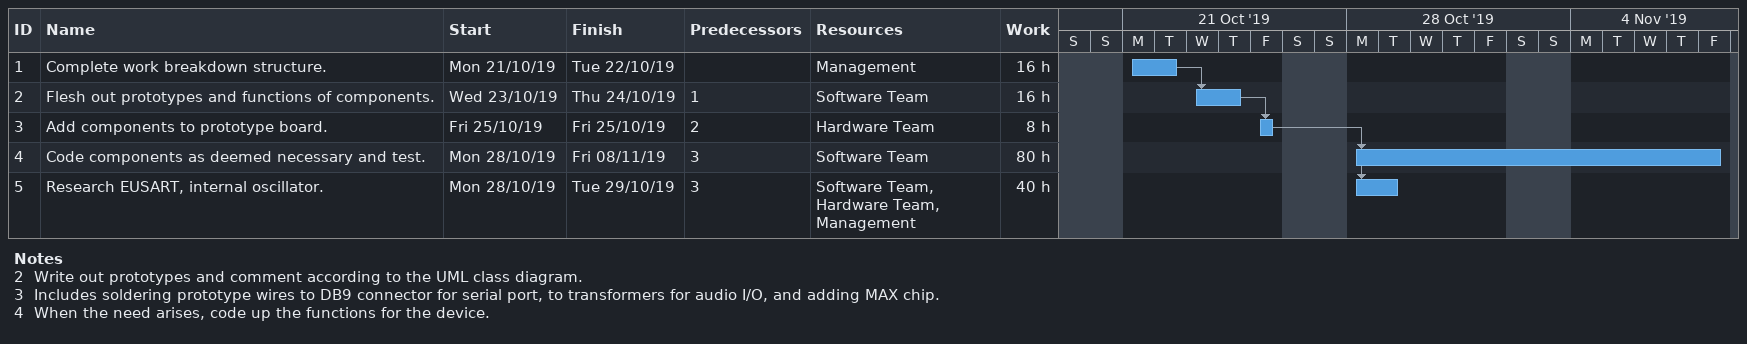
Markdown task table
| ID | Task | Start | Finish | Predecessors | Resources | Work (h) |
|---|---|---|---|---|---|---|
| 1 | Complete work breakdown structure. | 2019-10-21 | 2019-10-22 |  | Management | 16 |
| 2 | Flesh out prototypes and functions of components. | 2019-10-23 | 2019-10-24 | 1 | Software Team | 16 |
| 3 | Add components to prototype board. | 2019-10-25 | 2019-10-25 | 2 | Hardware Team | 8 |
| 4 | Code components as deemed necessary and test. | 2019-10-28 | 2019-11-08 | 3 | Software Team | 80 |
| 5 | Research EUSART, internal oscillator. | 2019-10-28 | 2019-10-29 | 3 | Software Team, Hardware Team, Management | 40 |

Notes
- 2: Write out prototypes and comment according to the UML class diagram.
- 3: Includes soldering prototype wires to DB9 connector for serial port, to transformers for audio I/O, and adding MAX chip.
- 4: When the need arises, code up the functions for the device.
